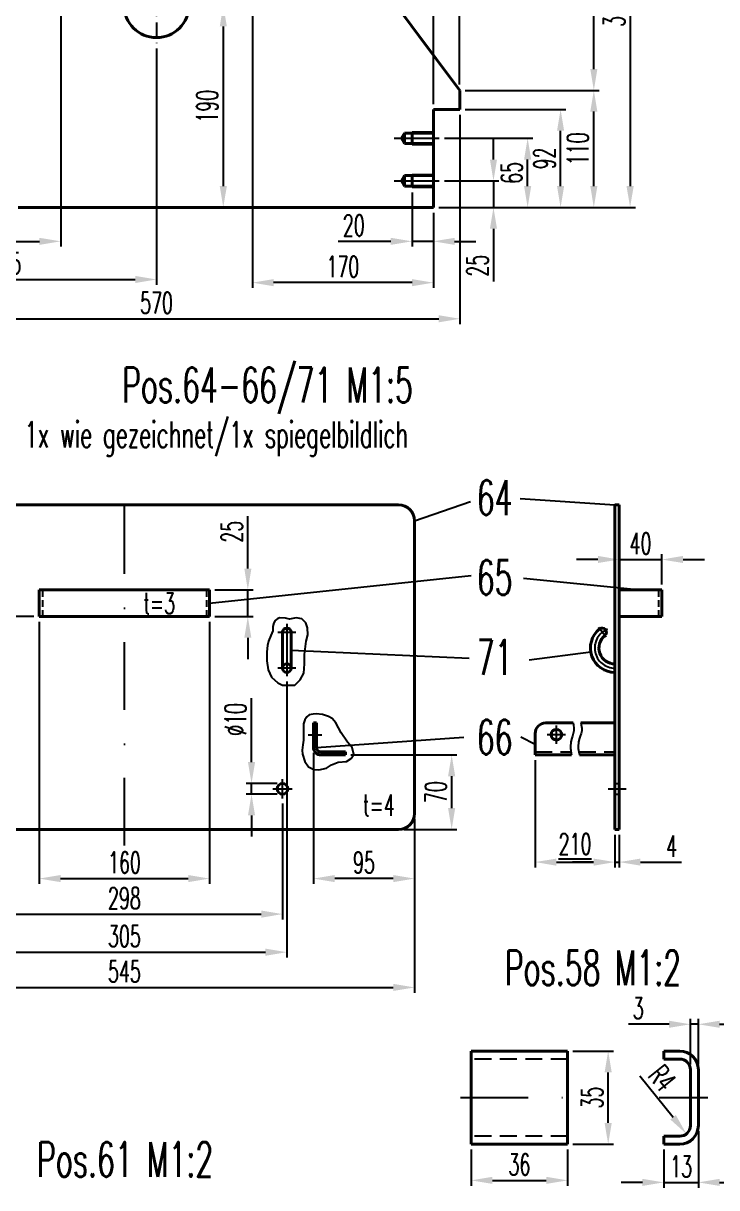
# Model space of a CAD drawing. Extents: x -1561 to -720, y 5788 to 6382.
# Drawn here: x -1170.5 to -1040.3, y 5925.9 to 6144.7 of the extents above; entities that cross this region are included whole.
import ezdxf

# ---------------------------------------------------------------- set-up
doc = ezdxf.new("R2010")
doc.units = 0
doc.linetypes.add('STRICHPUNKT', pattern=[25.4, 12.7, -6.35, 0, -6.35])
doc.linetypes.add('VERDECKT', pattern=[9.525, 6.35, -3.175])
doc.layers.get('Defpoints').update_dxf_attribs({"linetype": 'CONTINUOUS'})
for name, color, linetype, lineweight in [('ACHSE', 150, 'STRICHPUNKT', 25), ('BEM', 6, 'CONTINUOUS', 25), ('TEXT_5', 7, 'CONTINUOUS', 40), ('TEXT_7', 1, 'CONTINUOUS', 60), ('VERDECKT', 2, 'VERDECKT', 25), ('VOLL_05', 7, 'CONTINUOUS', 40)]:
    doc.layers.add(name, color=color, linetype=linetype, lineweight=lineweight)
doc.styles.add('ROMANS', font='romans.shx', dxfattribs={"width": 0.6, "height": 80})
doc.styles.get("Standard").update_dxf_attribs({"font": 'romans.shx', "width": 0.6})
doc.dimstyles.get("Standard").update_dxf_attribs({"dimtxt": 4, "dimasz": 4, "dimexe": 1, "dimexo": 1, "dimgap": 1, "dimtad": 1, "dimdsep": 46, "dimtxsty": 'Standard', "dimcen": 0, "dimclrd": 256, "dimclre": 256, "dimclrt": 256, "dimazin": 0, "dimtfac": 1, "dimtmove": 0, "dimatfit": 3, "dimfxl": 0, "dimtolj": 1, "dimtzin": 0, "dimarcsym": 0})

# ---------------------------------------------------------------- blocks, each defined once
blk = doc.blocks.new('*D156')
at = {"layer": 'BEM', "lineweight": -2}
for p, q in [((-1168.54, 6033.2), (-1228.21, 6033.2)), ((-1227.21, 6029.2), (-1227.21, 5997.2)), ((-1204.04, 5993.2), (-1228.21, 5993.2))]:
    blk.add_line(p, q, dxfattribs=at)
at = {"layer": 'BEM'}
for points in [[(-1227.88, 6029.2), (-1226.55, 6029.2), (-1227.21, 6033.2)], [(-1227.88, 5997.2), (-1226.55, 5997.2), (-1227.21, 5993.2)]]:
    blk.add_solid(points, dxfattribs=at)
at = {"layer": 'Defpoints', "color": 0}
for p in [(-1167.54, 6033.2), (-1227.21, 5993.2), (-1203.04, 5993.2)]:
    blk.add_point(p, dxfattribs=at)
at = {"layer": 'BEM', "insert": (-1230.21, 6013.2), "char_height": 4, "attachment_point": 5, "rotation": 90}
blk.add_mtext('\\A1;200', dxfattribs=at)
blk = doc.blocks.new('*D147')
at = {"layer": 'BEM', "lineweight": -2}
for p, q in [((-1206.04, 5995.2), (-1206.04, 5962.51)), ((-1097.04, 5995.2), (-1097.04, 5962.51)), ((-1202.04, 5963.51), (-1101.04, 5963.51))]:
    blk.add_line(p, q, dxfattribs=at)
at = {"layer": 'BEM'}
for points in [[(-1202.04, 5964.18), (-1202.04, 5962.85), (-1206.04, 5963.51)], [(-1101.04, 5964.18), (-1101.04, 5962.85), (-1097.04, 5963.51)]]:
    blk.add_solid(points, dxfattribs=at)
at = {"layer": 'Defpoints', "color": 0}
for p in [(-1206.04, 5996.2), (-1097.04, 5996.2), (-1097.04, 5963.51)]:
    blk.add_point(p, dxfattribs=at)
at = {"layer": 'BEM', "insert": (-1151.54, 5966.51), "char_height": 4, "attachment_point": 5}
blk.add_mtext('\\A1;545', dxfattribs=at)
blk = doc.blocks.new('*D56')
at = {"layer": 'BEM', "lineweight": -2}
for p, q in [((-1137.39, 6148.06), (-1131.97, 6148.06)), ((-1132.97, 6144.06), (-1132.97, 6114.06)), ((-1137.39, 6110.06), (-1131.97, 6110.06))]:
    blk.add_line(p, q, dxfattribs=at)
at = {"layer": 'BEM'}
for points in [[(-1133.63, 6144.06), (-1132.3, 6144.06), (-1132.97, 6148.06)], [(-1133.63, 6114.06), (-1132.3, 6114.06), (-1132.97, 6110.06)]]:
    blk.add_solid(points, dxfattribs=at)
at = {"layer": 'Defpoints', "color": 0}
for p in [(-1138.39, 6148.06), (-1138.39, 6110.06), (-1132.97, 6110.06)]:
    blk.add_point(p, dxfattribs=at)
at = {"layer": 'BEM', "insert": (-1135.97, 6129.06), "char_height": 4, "attachment_point": 5, "rotation": 90}
blk.add_mtext('\\A1;190', dxfattribs=at)
blk = doc.blocks.new('*D55')
at = {"layer": 'BEM', "lineweight": -2}
for p, q in [((-1145.51, 6139.94), (-1145.51, 6095.52)), ((-1202.51, 6109.06), (-1202.51, 6095.52)), ((-1198.51, 6096.52), (-1149.51, 6096.52))]:
    blk.add_line(p, q, dxfattribs=at)
at = {"layer": 'BEM'}
for points in [[(-1198.51, 6097.19), (-1198.51, 6095.86), (-1202.51, 6096.52)], [(-1149.51, 6097.19), (-1149.51, 6095.86), (-1145.51, 6096.52)]]:
    blk.add_solid(points, dxfattribs=at)
at = {"layer": 'Defpoints', "color": 0}
for p in [(-1145.51, 6140.94), (-1202.51, 6110.06), (-1145.51, 6096.52)]:
    blk.add_point(p, dxfattribs=at)
at = {"layer": 'BEM', "insert": (-1174.01, 6099.52), "char_height": 4, "attachment_point": 5}
blk.add_mtext('\\A1;285', dxfattribs=at)
blk = doc.blocks.new('*D143')
at = {"layer": 'BEM', "lineweight": -2}
for p, q in [((-1126.51, 6184.06), (-1062.37, 6184.06)), ((-1063.37, 6136.06), (-1063.37, 6180.06)), ((-1087.51, 6132.06), (-1062.37, 6132.06))]:
    blk.add_line(p, q, dxfattribs=at)
at = {"layer": 'BEM'}
for points in [[(-1064.03, 6180.06), (-1062.7, 6180.06), (-1063.37, 6184.06)], [(-1064.03, 6136.06), (-1062.7, 6136.06), (-1063.37, 6132.06)]]:
    blk.add_solid(points, dxfattribs=at)
at = {"layer": 'Defpoints', "color": 0}
for p in [(-1127.51, 6184.06), (-1063.37, 6184.06), (-1088.51, 6132.06)]:
    blk.add_point(p, dxfattribs=at)
at = {"layer": 'BEM', "insert": (-1066.37, 6158.06), "char_height": 4, "attachment_point": 5, "rotation": 90}
blk.add_mtext('\\A1;260', dxfattribs=at)
blk = doc.blocks.new('*D142')
at = {"layer": 'BEM', "lineweight": -2}
for p, q in [((-1088.51, 6127.46), (-1088.51, 6088.14)), ((-1202.51, 6109.06), (-1202.51, 6088.14)), ((-1198.51, 6089.14), (-1092.51, 6089.14))]:
    blk.add_line(p, q, dxfattribs=at)
at = {"layer": 'BEM'}
for points in [[(-1198.51, 6089.81), (-1198.51, 6088.47), (-1202.51, 6089.14)], [(-1092.51, 6089.81), (-1092.51, 6088.47), (-1088.51, 6089.14)]]:
    blk.add_solid(points, dxfattribs=at)
at = {"layer": 'Defpoints', "color": 0}
for p in [(-1088.51, 6128.46), (-1202.51, 6110.06), (-1088.51, 6089.14)]:
    blk.add_point(p, dxfattribs=at)
at = {"layer": 'BEM', "insert": (-1145.51, 6092.14), "char_height": 4, "attachment_point": 5}
blk.add_mtext('\\A1;570', dxfattribs=at)
blk = doc.blocks.new('*D141')
at = {"layer": 'BEM', "lineweight": -2}
for p, q in [((-1163.51, 6183.06), (-1163.51, 6102.69)), ((-1202.51, 6109.06), (-1202.51, 6102.69)), ((-1198.51, 6103.69), (-1167.51, 6103.69))]:
    blk.add_line(p, q, dxfattribs=at)
at = {"layer": 'BEM'}
for points in [[(-1198.51, 6104.35), (-1198.51, 6103.02), (-1202.51, 6103.69)], [(-1167.51, 6104.35), (-1167.51, 6103.02), (-1163.51, 6103.69)]]:
    blk.add_solid(points, dxfattribs=at)
at = {"layer": 'Defpoints', "color": 0}
for p in [(-1163.51, 6184.06), (-1202.51, 6110.06), (-1163.51, 6103.69)]:
    blk.add_point(p, dxfattribs=at)
at = {"layer": 'BEM', "insert": (-1183.01, 6106.69), "char_height": 4, "attachment_point": 5}
blk.add_mtext('\\A1;195', dxfattribs=at)
blk = doc.blocks.new('*D140')
at = {"layer": 'BEM', "lineweight": -2}
for p, q in [((-1127.51, 6183.06), (-1127.51, 6094.93)), ((-1093.51, 6109.06), (-1093.51, 6094.93)), ((-1097.51, 6095.93), (-1123.51, 6095.93))]:
    blk.add_line(p, q, dxfattribs=at)
at = {"layer": 'BEM'}
for points in [[(-1123.51, 6096.59), (-1123.51, 6095.26), (-1127.51, 6095.93)], [(-1097.51, 6096.59), (-1097.51, 6095.26), (-1093.51, 6095.93)]]:
    blk.add_solid(points, dxfattribs=at)
at = {"layer": 'Defpoints', "color": 0}
for p in [(-1127.51, 6184.06), (-1093.51, 6110.06), (-1127.51, 6095.93)]:
    blk.add_point(p, dxfattribs=at)
at = {"layer": 'BEM', "insert": (-1110.51, 6098.93), "char_height": 4, "attachment_point": 5}
blk.add_mtext('\\A1;170', dxfattribs=at)
blk = doc.blocks.new('*D138')
at = {"layer": 'BEM', "lineweight": -2}
for p, q in [((-1097.51, 6112.86), (-1097.51, 6102.69)), ((-1093.51, 6109.06), (-1093.51, 6102.69)), ((-1101.51, 6103.69), (-1111.4, 6103.69)), ((-1093.51, 6103.69), (-1097.51, 6103.69)), ((-1089.51, 6103.69), (-1085.51, 6103.69))]:
    blk.add_line(p, q, dxfattribs=at)
at = {"layer": 'BEM'}
for points in [[(-1101.51, 6104.35), (-1101.51, 6103.02), (-1097.51, 6103.69)], [(-1089.51, 6104.35), (-1089.51, 6103.02), (-1093.51, 6103.69)]]:
    blk.add_solid(points, dxfattribs=at)
at = {"layer": 'Defpoints', "color": 0}
for p in [(-1097.51, 6113.86), (-1093.51, 6110.06), (-1093.51, 6103.69)]:
    blk.add_point(p, dxfattribs=at)
at = {"layer": 'BEM', "insert": (-1108.46, 6106.69), "char_height": 4, "attachment_point": 5}
blk.add_mtext('\\A1;20', dxfattribs=at)
blk = doc.blocks.new('*D137')
at = {"layer": 'BEM', "lineweight": -2}
for p, q in [((-1093.51, 6129.46), (-1093.51, 6154.89)), ((-1088.58, 6133.16), (-1088.58, 6154.89)), ((-1097.51, 6153.89), (-1101.51, 6153.89)), ((-1093.51, 6153.89), (-1088.58, 6153.89)), ((-1084.58, 6153.89), (-1074.7, 6153.89))]:
    blk.add_line(p, q, dxfattribs=at)
at = {"layer": 'BEM'}
for points in [[(-1097.51, 6154.56), (-1097.51, 6153.22), (-1093.51, 6153.89)], [(-1084.58, 6154.56), (-1084.58, 6153.22), (-1088.58, 6153.89)]]:
    blk.add_solid(points, dxfattribs=at)
at = {"layer": 'Defpoints', "color": 0}
for p in [(-1088.58, 6153.89), (-1088.58, 6132.16), (-1093.51, 6128.46)]:
    blk.add_point(p, dxfattribs=at)
at = {"layer": 'BEM', "insert": (-1077.64, 6156.89), "char_height": 4, "attachment_point": 5}
blk.add_mtext('\\A1;27', dxfattribs=at)
blk = doc.blocks.new('*D136')
at = {"layer": 'BEM', "lineweight": -2}
for p, q in [((-1126.51, 6184.06), (-1055.55, 6184.06)), ((-1056.55, 6180.06), (-1056.55, 6114.06)), ((-1092.51, 6110.06), (-1055.55, 6110.06))]:
    blk.add_line(p, q, dxfattribs=at)
at = {"layer": 'BEM'}
for points in [[(-1057.22, 6180.06), (-1055.88, 6180.06), (-1056.55, 6184.06)], [(-1057.22, 6114.06), (-1055.88, 6114.06), (-1056.55, 6110.06)]]:
    blk.add_solid(points, dxfattribs=at)
at = {"layer": 'Defpoints', "color": 0}
for p in [(-1127.51, 6184.06), (-1093.51, 6110.06), (-1056.55, 6110.06)]:
    blk.add_point(p, dxfattribs=at)
at = {"layer": 'BEM', "insert": (-1059.55, 6147.06), "char_height": 4, "attachment_point": 5, "rotation": 90}
blk.add_mtext('\\A1;370', dxfattribs=at)
blk = doc.blocks.new('*D135')
at = {"layer": 'BEM', "lineweight": -2}
for p, q in [((-1087.51, 6132.06), (-1062.37, 6132.06)), ((-1063.37, 6114.06), (-1063.37, 6128.06)), ((-1092.51, 6110.06), (-1062.37, 6110.06))]:
    blk.add_line(p, q, dxfattribs=at)
at = {"layer": 'BEM'}
for points in [[(-1064.03, 6128.06), (-1062.7, 6128.06), (-1063.37, 6132.06)], [(-1064.03, 6114.06), (-1062.7, 6114.06), (-1063.37, 6110.06)]]:
    blk.add_solid(points, dxfattribs=at)
at = {"layer": 'Defpoints', "color": 0}
for p in [(-1088.51, 6132.06), (-1063.37, 6132.06), (-1093.51, 6110.06)]:
    blk.add_point(p, dxfattribs=at)
at = {"layer": 'BEM', "insert": (-1066.37, 6121.06), "char_height": 4, "attachment_point": 5, "rotation": 90}
blk.add_mtext('\\A1;110', dxfattribs=at)
blk = doc.blocks.new('*D134')
at = {"layer": 'BEM', "lineweight": -2}
for p, q in [((-1087.51, 6128.46), (-1068.61, 6128.46)), ((-1069.61, 6114.06), (-1069.61, 6124.46)), ((-1092.51, 6110.06), (-1068.61, 6110.06))]:
    blk.add_line(p, q, dxfattribs=at)
at = {"layer": 'BEM'}
for points in [[(-1070.28, 6124.46), (-1068.94, 6124.46), (-1069.61, 6128.46)], [(-1070.28, 6114.06), (-1068.94, 6114.06), (-1069.61, 6110.06)]]:
    blk.add_solid(points, dxfattribs=at)
at = {"layer": 'Defpoints', "color": 0}
for p in [(-1088.51, 6128.46), (-1069.61, 6128.46), (-1093.51, 6110.06)]:
    blk.add_point(p, dxfattribs=at)
at = {"layer": 'BEM', "insert": (-1072.61, 6119.26), "char_height": 4, "attachment_point": 5, "rotation": 90}
blk.add_mtext('\\A1;92', dxfattribs=at)
blk = doc.blocks.new('*D133')
at = {"layer": 'BEM', "lineweight": -2}
for p, q in [((-1091.44, 6123.06), (-1074.8, 6123.06)), ((-1075.8, 6114.06), (-1075.8, 6119.06)), ((-1092.51, 6110.06), (-1074.8, 6110.06))]:
    blk.add_line(p, q, dxfattribs=at)
at = {"layer": 'BEM'}
for points in [[(-1076.47, 6119.06), (-1075.13, 6119.06), (-1075.8, 6123.06)], [(-1076.47, 6114.06), (-1075.13, 6114.06), (-1075.8, 6110.06)]]:
    blk.add_solid(points, dxfattribs=at)
at = {"layer": 'Defpoints', "color": 0}
for p in [(-1092.44, 6123.06), (-1075.8, 6123.06), (-1093.51, 6110.06)]:
    blk.add_point(p, dxfattribs=at)
at = {"layer": 'BEM', "insert": (-1078.8, 6116.56), "char_height": 4, "attachment_point": 5, "rotation": 90}
blk.add_mtext('\\A1;65', dxfattribs=at)
blk = doc.blocks.new('*D132')
at = {"layer": 'BEM', "lineweight": -2}
for p, q in [((-1082.22, 6119.06), (-1082.22, 6123.06)), ((-1091.44, 6115.06), (-1081.22, 6115.06)), ((-1082.22, 6115.06), (-1082.22, 6110.06)), ((-1092.51, 6110.06), (-1081.22, 6110.06)), ((-1082.22, 6106.06), (-1082.22, 6096.17))]:
    blk.add_line(p, q, dxfattribs=at)
at = {"layer": 'BEM'}
for points in [[(-1082.88, 6119.06), (-1081.55, 6119.06), (-1082.22, 6115.06)], [(-1082.88, 6106.06), (-1081.55, 6106.06), (-1082.22, 6110.06)]]:
    blk.add_solid(points, dxfattribs=at)
at = {"layer": 'Defpoints', "color": 0}
for p in [(-1092.44, 6115.06), (-1093.51, 6110.06), (-1082.22, 6110.06)]:
    blk.add_point(p, dxfattribs=at)
at = {"layer": 'BEM', "insert": (-1085.22, 6099.12), "char_height": 4, "attachment_point": 5, "rotation": 90}
blk.add_mtext('\\A1;25', dxfattribs=at)
blk = doc.blocks.new('*D188')
at = {"layer": 'BEM', "lineweight": -2}
blk.add_line((-1054.74, 5946.92), (-1048.48, 5939.12), dxfattribs=at)
at = {"layer": 'BEM'}
blk.add_solid([(-1047.96, 5939.54), (-1049, 5938.7), (-1045.98, 5936)], dxfattribs=at)
at = {"layer": 'Defpoints', "color": 0}
for p in [(-1047.23, 5937.56), (-1045.98, 5936)]:
    blk.add_point(p, dxfattribs=at)
at = {"layer": 'BEM', "insert": (-1050.52, 5946.46), "char_height": 4, "attachment_point": 5, "rotation": 308.7365}
blk.add_mtext('\\A1;R4', dxfattribs=at)
blk = doc.blocks.new('*D187')
at = {"layer": 'BEM', "lineweight": -2}
for p, q in [((-1045.23, 5949.06), (-1045.23, 5957.59)), ((-1043.73, 5949.06), (-1043.73, 5957.59)), ((-1049.23, 5956.59), (-1056.83, 5956.59)), ((-1043.73, 5956.59), (-1045.23, 5956.59)), ((-1039.73, 5956.59), (-1035.73, 5956.59))]:
    blk.add_line(p, q, dxfattribs=at)
at = {"layer": 'BEM'}
for points in [[(-1049.23, 5957.26), (-1049.23, 5955.92), (-1045.23, 5956.59)], [(-1039.73, 5957.26), (-1039.73, 5955.92), (-1043.73, 5956.59)]]:
    blk.add_solid(points, dxfattribs=at)
at = {"layer": 'Defpoints', "color": 0}
for p in [(-1045.23, 5956.59), (-1045.23, 5948.06), (-1043.73, 5948.06)]:
    blk.add_point(p, dxfattribs=at)
at = {"layer": 'BEM', "insert": (-1055.03, 5959.59), "char_height": 4, "attachment_point": 5}
blk.add_mtext('\\A1;3', dxfattribs=at)
blk = doc.blocks.new('*D186')
at = {"layer": 'BEM', "lineweight": -2}
for p, q in [((-1043.73, 5936.56), (-1043.73, 5925.88)), ((-1050.23, 5933.06), (-1050.23, 5925.88)), ((-1054.23, 5926.88), (-1058.23, 5926.88)), ((-1050.23, 5926.88), (-1043.73, 5926.88)), ((-1039.73, 5926.88), (-1035.73, 5926.88))]:
    blk.add_line(p, q, dxfattribs=at)
at = {"layer": 'BEM'}
for points in [[(-1054.23, 5927.55), (-1054.23, 5926.22), (-1050.23, 5926.88)], [(-1039.73, 5927.55), (-1039.73, 5926.22), (-1043.73, 5926.88)]]:
    blk.add_solid(points, dxfattribs=at)
at = {"layer": 'Defpoints', "color": 0}
for p in [(-1043.73, 5937.56), (-1050.23, 5934.06), (-1043.73, 5926.88)]:
    blk.add_point(p, dxfattribs=at)
at = {"layer": 'BEM', "insert": (-1046.98, 5929.88), "char_height": 4, "attachment_point": 5}
blk.add_mtext('\\A1;13', dxfattribs=at)
blk = doc.blocks.new('*D185')
at = {"layer": 'BEM', "lineweight": -2}
for p, q in [((-1067.29, 5951.56), (-1059.67, 5951.56)), ((-1060.67, 5938.06), (-1060.67, 5947.56)), ((-1067.29, 5934.06), (-1059.67, 5934.06))]:
    blk.add_line(p, q, dxfattribs=at)
at = {"layer": 'BEM'}
for points in [[(-1061.34, 5947.56), (-1060, 5947.56), (-1060.67, 5951.56)], [(-1061.34, 5938.06), (-1060, 5938.06), (-1060.67, 5934.06)]]:
    blk.add_solid(points, dxfattribs=at)
at = {"layer": 'Defpoints', "color": 0}
for p in [(-1068.29, 5951.56), (-1060.67, 5951.56), (-1068.29, 5934.06)]:
    blk.add_point(p, dxfattribs=at)
at = {"layer": 'BEM', "insert": (-1063.67, 5942.81), "char_height": 4, "attachment_point": 5, "rotation": 90}
blk.add_mtext('\\A1;35', dxfattribs=at)
blk = doc.blocks.new('*D184')
at = {"layer": 'BEM', "lineweight": -2}
for p, q in [((-1086.4, 5933.06), (-1086.4, 5926.26)), ((-1068.29, 5933.06), (-1068.29, 5926.26)), ((-1082.4, 5927.26), (-1072.29, 5927.26))]:
    blk.add_line(p, q, dxfattribs=at)
at = {"layer": 'BEM'}
for points in [[(-1082.4, 5927.93), (-1082.4, 5926.6), (-1086.4, 5927.26)], [(-1072.29, 5927.93), (-1072.29, 5926.6), (-1068.29, 5927.26)]]:
    blk.add_solid(points, dxfattribs=at)
at = {"layer": 'Defpoints', "color": 0}
for p in [(-1086.4, 5934.06), (-1068.29, 5934.06), (-1068.29, 5927.26)]:
    blk.add_point(p, dxfattribs=at)
at = {"layer": 'BEM', "insert": (-1077.35, 5930.26), "char_height": 4, "attachment_point": 5}
blk.add_mtext('\\A1;36', dxfattribs=at)
blk = doc.blocks.new('*D160')
at = {"layer": 'BEM', "lineweight": -2}
for p, q in [((-1074.39, 6006.2), (-1074.39, 5986.06)), ((-1059.4, 5992.2), (-1059.4, 5986.06)), ((-1070.39, 5987.06), (-1063.4, 5987.06))]:
    blk.add_line(p, q, dxfattribs=at)
at = {"layer": 'BEM'}
for points in [[(-1070.39, 5987.72), (-1070.39, 5986.39), (-1074.39, 5987.06)], [(-1063.4, 5987.72), (-1063.4, 5986.39), (-1059.4, 5987.06)]]:
    blk.add_solid(points, dxfattribs=at)
at = {"layer": 'Defpoints', "color": 0}
for p in [(-1074.39, 6007.2), (-1059.4, 5993.2), (-1059.4, 5987.06)]:
    blk.add_point(p, dxfattribs=at)
at = {"layer": 'BEM', "insert": (-1066.89, 5990.46), "char_height": 4, "attachment_point": 5}
blk.add_mtext('\\A1;{\\L210}', dxfattribs=at)
blk = doc.blocks.new('*D159')
at = {"layer": 'BEM', "lineweight": -2}
for p, q in [((-1127.66, 6005.84), (-1127.66, 6017.89)), ((-1122.84, 6001.84), (-1128.66, 6001.84)), ((-1127.66, 5999.84), (-1127.66, 6001.84)), ((-1122.84, 5999.84), (-1128.66, 5999.84)), ((-1127.66, 5995.84), (-1127.66, 5991.84))]:
    blk.add_line(p, q, dxfattribs=at)
at = {"layer": 'BEM'}
for points in [[(-1128.33, 6005.84), (-1127, 6005.84), (-1127.66, 6001.84)], [(-1128.33, 5995.84), (-1127, 5995.84), (-1127.66, 5999.84)]]:
    blk.add_solid(points, dxfattribs=at)
at = {"layer": 'Defpoints', "color": 0}
for p in [(-1127.66, 6001.84), (-1121.84, 6001.84), (-1121.84, 5999.84)]:
    blk.add_point(p, dxfattribs=at)
at = {"layer": 'BEM', "insert": (-1130.66, 6013.86), "char_height": 4, "attachment_point": 5, "rotation": 90}
blk.add_mtext('\\A1;%%c10', dxfattribs=at)
blk = doc.blocks.new('*D158')
at = {"layer": 'BEM', "lineweight": -2}
for p, q in [((-1058.6, 6039.2), (-1058.6, 6044.91)), ((-1050.6, 6039.2), (-1050.6, 6044.91)), ((-1062.6, 6043.91), (-1066.6, 6043.91)), ((-1058.6, 6043.91), (-1050.6, 6043.91)), ((-1046.6, 6043.91), (-1042.6, 6043.91))]:
    blk.add_line(p, q, dxfattribs=at)
at = {"layer": 'BEM'}
for points in [[(-1062.6, 6044.58), (-1062.6, 6043.25), (-1058.6, 6043.91)], [(-1046.6, 6044.58), (-1046.6, 6043.25), (-1050.6, 6043.91)]]:
    blk.add_solid(points, dxfattribs=at)
at = {"layer": 'Defpoints', "color": 0}
for p in [(-1050.6, 6043.91), (-1058.6, 6038.2), (-1050.6, 6038.2)]:
    blk.add_point(p, dxfattribs=at)
at = {"layer": 'BEM', "insert": (-1054.6, 6046.91), "char_height": 4, "attachment_point": 5}
blk.add_mtext('\\A1;40', dxfattribs=at)
blk = doc.blocks.new('*D157')
at = {"layer": 'BEM', "lineweight": -2}
for p, q in [((-1128.36, 6042.2), (-1128.36, 6052.08)), ((-1134.54, 6038.2), (-1127.36, 6038.2)), ((-1128.36, 6033.2), (-1128.36, 6038.2)), ((-1134.54, 6033.2), (-1127.36, 6033.2)), ((-1128.36, 6029.2), (-1128.36, 6025.2))]:
    blk.add_line(p, q, dxfattribs=at)
at = {"layer": 'BEM'}
for points in [[(-1129.02, 6042.2), (-1127.69, 6042.2), (-1128.36, 6038.2)], [(-1129.02, 6029.2), (-1127.69, 6029.2), (-1128.36, 6033.2)]]:
    blk.add_solid(points, dxfattribs=at)
at = {"layer": 'Defpoints', "color": 0}
for p in [(-1135.54, 6038.2), (-1128.36, 6038.2), (-1135.54, 6033.2)]:
    blk.add_point(p, dxfattribs=at)
at = {"layer": 'BEM', "insert": (-1131.36, 6049.14), "char_height": 4, "attachment_point": 5, "rotation": 90}
blk.add_mtext('\\A1;25', dxfattribs=at)
blk = doc.blocks.new('*D152')
at = {"layer": 'BEM', "lineweight": -2}
for p, q in [((-1109.04, 6007.2), (-1089.07, 6007.2)), ((-1090.07, 6003.2), (-1090.07, 5997.2)), ((-1099.04, 5993.2), (-1089.07, 5993.2))]:
    blk.add_line(p, q, dxfattribs=at)
at = {"layer": 'BEM'}
for points in [[(-1090.74, 6003.2), (-1089.41, 6003.2), (-1090.07, 6007.2)], [(-1090.74, 5997.2), (-1089.41, 5997.2), (-1090.07, 5993.2)]]:
    blk.add_solid(points, dxfattribs=at)
at = {"layer": 'Defpoints', "color": 0}
for p in [(-1110.04, 6007.2), (-1100.04, 5993.2), (-1090.07, 5993.2)]:
    blk.add_point(p, dxfattribs=at)
at = {"layer": 'BEM', "insert": (-1093.07, 6000.2), "char_height": 4, "attachment_point": 5, "rotation": 90}
blk.add_mtext('\\A1;70', dxfattribs=at)
blk = doc.blocks.new('*D151')
at = {"layer": 'BEM', "lineweight": -2}
for p, q in [((-1116.04, 6007.6), (-1116.04, 5982.96)), ((-1097.04, 5995.2), (-1097.04, 5982.96)), ((-1101.04, 5983.96), (-1112.04, 5983.96))]:
    blk.add_line(p, q, dxfattribs=at)
at = {"layer": 'BEM'}
for points in [[(-1112.04, 5984.63), (-1112.04, 5983.3), (-1116.04, 5983.96)], [(-1101.04, 5984.63), (-1101.04, 5983.3), (-1097.04, 5983.96)]]:
    blk.add_solid(points, dxfattribs=at)
at = {"layer": 'Defpoints', "color": 0}
for p in [(-1116.04, 6008.6), (-1097.04, 5996.2), (-1116.04, 5983.96)]:
    blk.add_point(p, dxfattribs=at)
at = {"layer": 'BEM', "insert": (-1106.54, 5986.96), "char_height": 4, "attachment_point": 5}
blk.add_mtext('\\A1;95', dxfattribs=at)
blk = doc.blocks.new('*D150')
at = {"layer": 'BEM', "lineweight": -2}
for p, q in [((-1167.54, 6032.2), (-1167.54, 5982.96)), ((-1135.54, 6032.2), (-1135.54, 5982.96)), ((-1163.54, 5983.96), (-1139.54, 5983.96))]:
    blk.add_line(p, q, dxfattribs=at)
at = {"layer": 'BEM'}
for points in [[(-1163.54, 5984.63), (-1163.54, 5983.3), (-1167.54, 5983.96)], [(-1139.54, 5984.63), (-1139.54, 5983.3), (-1135.54, 5983.96)]]:
    blk.add_solid(points, dxfattribs=at)
at = {"layer": 'Defpoints', "color": 0}
for p in [(-1167.54, 6033.2), (-1135.54, 6033.2), (-1135.54, 5983.96)]:
    blk.add_point(p, dxfattribs=at)
at = {"layer": 'BEM', "insert": (-1151.54, 5986.96), "char_height": 4, "attachment_point": 5}
blk.add_mtext('\\A1;160', dxfattribs=at)
blk = doc.blocks.new('*D149')
at = {"layer": 'BEM', "lineweight": -2}
for p, q in [((-1182.04, 6020.98), (-1182.04, 5969.13)), ((-1121.04, 6020.98), (-1121.04, 5969.13)), ((-1178.04, 5970.13), (-1125.04, 5970.13))]:
    blk.add_line(p, q, dxfattribs=at)
at = {"layer": 'BEM'}
for points in [[(-1178.04, 5970.8), (-1178.04, 5969.47), (-1182.04, 5970.13)], [(-1125.04, 5970.8), (-1125.04, 5969.47), (-1121.04, 5970.13)]]:
    blk.add_solid(points, dxfattribs=at)
at = {"layer": 'Defpoints', "color": 0}
for p in [(-1182.04, 6021.98), (-1121.04, 6021.98), (-1121.04, 5970.13)]:
    blk.add_point(p, dxfattribs=at)
at = {"layer": 'BEM', "insert": (-1151.54, 5973.13), "char_height": 4, "attachment_point": 5}
blk.add_mtext('\\A1;305', dxfattribs=at)
blk = doc.blocks.new('*D148')
at = {"layer": 'BEM', "lineweight": -2}
for p, q in [((-1181.24, 5998.04), (-1181.24, 5976.29)), ((-1121.84, 5998.04), (-1121.84, 5976.29)), ((-1177.24, 5977.29), (-1125.84, 5977.29))]:
    blk.add_line(p, q, dxfattribs=at)
at = {"layer": 'BEM'}
for points in [[(-1177.24, 5977.96), (-1177.24, 5976.62), (-1181.24, 5977.29)], [(-1125.84, 5977.96), (-1125.84, 5976.62), (-1121.84, 5977.29)]]:
    blk.add_solid(points, dxfattribs=at)
at = {"layer": 'Defpoints', "color": 0}
for p in [(-1181.24, 5999.04), (-1121.84, 5999.04), (-1121.84, 5977.29)]:
    blk.add_point(p, dxfattribs=at)
at = {"layer": 'BEM', "insert": (-1151.54, 5980.29), "char_height": 4, "attachment_point": 5}
blk.add_mtext('\\A1;298', dxfattribs=at)
blk = doc.blocks.new('*D145')
at = {"layer": 'BEM', "lineweight": -2}
for p, q in [((-1059.4, 5992.2), (-1059.4, 5986.06)), ((-1058.6, 5992.2), (-1058.6, 5986.06)), ((-1063.4, 5987.06), (-1067.4, 5987.06)), ((-1059.4, 5987.06), (-1058.6, 5987.06)), ((-1054.6, 5987.06), (-1046.88, 5987.06))]:
    blk.add_line(p, q, dxfattribs=at)
at = {"layer": 'BEM'}
for points in [[(-1063.4, 5987.72), (-1063.4, 5986.39), (-1059.4, 5987.06)], [(-1054.6, 5987.72), (-1054.6, 5986.39), (-1058.6, 5987.06)]]:
    blk.add_solid(points, dxfattribs=at)
at = {"layer": 'Defpoints', "color": 0}
for p in [(-1059.4, 5993.2), (-1058.6, 5993.2), (-1058.6, 5987.06)]:
    blk.add_point(p, dxfattribs=at)
at = {"layer": 'BEM', "insert": (-1048.74, 5990.06), "char_height": 4, "attachment_point": 5}
blk.add_mtext('\\A1;4', dxfattribs=at)

msp = doc.modelspace()

# ---------------------------------------------------------------- linework, layer by layer
at = {"layer": 'ACHSE', "ltscale": 0.2}
msp.add_line((-1145.5127, 6155.1791), (-1145.5127, 6140.9404), dxfattribs=at)
at = {"layer": 'ACHSE'}
for p, q in [((-1100.8398, 6123.0597), (-1092.4395, 6123.0597)), ((-1100.8398, 6115.0597), (-1092.4395, 6115.0597)), ((-1151.5356, 5990.1952), (-1151.5356, 6057.1952)), ((-1121.0356, 6031.8084), (-1121.0356, 6021.9819)), ((-1122.7488, 6030.2395), (-1119.3223, 6030.2395)), ((-1061.0684, 6029.3509), (-1062.5098, 6031.1281)), ((-1119.3223, 6023.4882), (-1122.7488, 6023.4882)), ((-1070.3925, 6009.2586), (-1070.3925, 6012.7318)), ((-1117.0356, 6010.9952), (-1114.4356, 6010.9952)), ((-1068.6559, 6010.9952), (-1072.1291, 6010.9952)), ((-1121.8356, 5999.0352), (-1121.8356, 6002.6352)), ((-1123.6356, 6000.8352), (-1120.0356, 6000.8352)), ((-1060.6763, 6000.8352), (-1057.2849, 6000.8352)), ((-1088.3981, 5942.8103), (-1066.2924, 5942.8103)), ((-1051.0712, 5942.8103), (-1041.9221, 5942.8103))]:
    msp.add_line(p, q, dxfattribs=at)
msp.add_arc((-1059.3954, 6027.2882), 3.8, 111.72712, 270, dxfattribs=at)
at = {"layer": 'BEM'}
for p, q in [((-1097.5127, 6124.2597), (-1093.5127, 6124.2597)), ((-1097.5127, 6121.8597), (-1093.5127, 6121.8597)), ((-1097.5127, 6116.2597), (-1093.5127, 6116.2597)), ((-1097.5127, 6113.8597), (-1093.5127, 6113.8597)), ((-1097.0356, 6051.1952), (-1086.5214, 6054.7894)), ((-1077.1995, 6055.3907), (-1059.3954, 6054.1952)), ((-1135.5356, 6035.6952), (-1086.4334, 6040.8894)), ((-1076.5753, 6040.4346), (-1054.5954, 6038.1952)), ((-1120.2356, 6026.8639), (-1086.791, 6025.3654)), ((-1075.5359, 6025.0675), (-1063.938, 6026.5638)), ((-1115.4356, 6008.5952), (-1087.8038, 6010.5064)), ((-1077.0837, 6010.6248), (-1074.3925, 6009.1952))]:
    msp.add_line(p, q, dxfattribs=at)
for points in [[(-1122.3609, 6032.966), (-1122.6963, 6032.8262), (-1123.2413, 6032.4351), (-1123.4788, 6032.002), (-1123.6325, 6031.3174), (-1123.6744, 6030.535), (-1124.0237, 6029.6548), (-1124.4569, 6028.579), (-1124.6525, 6027.7407), (-1124.8062, 6026.5672), (-1124.8062, 6025.9384), (-1124.7643, 6024.8627), (-1124.5687, 6023.2001), (-1123.9259, 6021.8309), (-1122.7522, 6020.7551), (-1121.8719, 6020.308), (-1121.0356, 6020.308), (-1119.5243, 6020.308), (-1118.5043, 6021.328), (-1117.8196, 6022.5574), (-1117.7079, 6024.3178), (-1117.7079, 6026.0782), (-1117.3725, 6028.5651), (-1117.0791, 6029.7386), (-1117.121, 6031.0659), (-1117.4703, 6031.988), (-1118.1969, 6032.7704), (-1119.2728, 6032.924), (-1120.5444, 6032.6865), (-1121.285, 6032.8682), (-1122.3609, 6032.966)], [(-1116.0984, 6014.8364), (-1116.8316, 6014.702), (-1117.2959, 6014.3599), (-1117.6381, 6013.7612), (-1117.7603, 6013.4191), (-1117.8947, 6013.0404), (-1117.9313, 6012.5639), (-1117.8947, 6012.014), (-1117.8947, 6011.5375), (-1117.8947, 6010.9022), (-1117.8947, 6009.9614), (-1118.0169, 6009.1062), (-1118.1513, 6008.0799), (-1118.1147, 6007.3101), (-1117.6381, 6005.9417), (-1116.9538, 6004.952), (-1115.9762, 6004.4389), (-1115.0353, 6004.39), (-1113.5811, 6004.6955), (-1112.6402, 6005.3308), (-1111.3938, 6005.8073), (-1109.8541, 6005.9295), (-1108.9621, 6006.5282), (-1108.4489, 6007.2979), (-1108.7788, 6008.5808), (-1109.6342, 6009.5704), (-1110.795, 6011.3176), (-1111.8582, 6013.2481), (-1112.5058, 6014.0178), (-1113.2268, 6014.3965), (-1114.3388, 6014.7875), (-1115.5485, 6014.9097), (-1116.0984, 6014.8364)], [(-1067.2696, 6013.1952), (-1067.186, 6012.8306), (-1067.1005, 6012.2443), (-1067.1005, 6011.7313), (-1067.2227, 6011.2183), (-1067.3937, 6010.7053), (-1067.5159, 6010.3144), (-1067.6869, 6009.6793), (-1067.7724, 6008.6899), (-1067.7724, 6008.3968), (-1067.6991, 6008.0914), (-1067.6136, 6007.4929), (-1067.5468, 6007.1952)], [(-1065.7986, 6013.1952), (-1065.7151, 6012.8306), (-1065.6295, 6012.2443), (-1065.6295, 6011.7313), (-1065.7517, 6011.2183), (-1065.9227, 6010.7053), (-1066.0449, 6010.3144), (-1066.2159, 6009.6793), (-1066.3014, 6008.6899), (-1066.3014, 6008.3968), (-1066.2281, 6008.0914), (-1066.1426, 6007.4929), (-1066.0758, 6007.1952)]]:
    msp.add_lwpolyline(points, dxfattribs=at)
at = {"layer": 'VERDECKT', "ltscale": 0.2}
for p, q in [((-1166.9356, 6038.1952), (-1166.9356, 6033.1952)), ((-1136.1356, 6038.1952), (-1136.1356, 6033.1952)), ((-1051.1954, 6038.1952), (-1051.1954, 6033.1952))]:
    msp.add_line(p, q, dxfattribs=at)
at = {"layer": 'VERDECKT', "ltscale": 0.5}
for p, q in [((-1116.0356, 6011.9952), (-1115.4356, 6011.9952)), ((-1116.0356, 6009.9952), (-1115.4356, 6009.9952)), ((-1115.0356, 6007.2535), (-1115.0356, 6007.9023)), ((-1074.3925, 6007.7952), (-1067.6568, 6007.7952)), ((-1066.1858, 6007.7952), (-1059.3954, 6007.7952)), ((-1059.3954, 6001.8352), (-1058.5954, 6001.8352)), ((-1059.3954, 5999.8352), (-1058.5954, 5999.8352)), ((-1068.2924, 5950.0603), (-1086.3981, 5950.0603)), ((-1068.2924, 5935.5603), (-1086.3981, 5935.5603))]:
    msp.add_line(p, q, dxfattribs=at)
at = {"layer": 'VOLL_05'}
for p, q in [((-1127.5127, 6184.0597), (-1088.5127, 6132.0597)), ((-1088.5112, 6132.0577), (-1096.1497, 6142.2424)), ((-1088.5127, 6132.0597), (-1088.5127, 6128.4597)), ((-1093.5127, 6128.4597), (-1093.5127, 6122.2597)), ((-1088.5127, 6128.4597), (-1093.5127, 6128.4597)), ((-1098.9243, 6124.0389), (-1099.5127, 6123.0597)), ((-1098.9243, 6124.0389), (-1098.9243, 6122.0805)), ((-1098.9243, 6124.0389), (-1093.5127, 6124.0389)), ((-1097.5127, 6124.2597), (-1097.5127, 6121.8597)), ((-1098.9243, 6122.0805), (-1099.5127, 6123.0597)), ((-1098.9243, 6122.0805), (-1093.5127, 6122.0805)), ((-1093.5127, 6122.2597), (-1093.5127, 6110.0597)), ((-1098.9243, 6116.0389), (-1099.5127, 6115.0597)), ((-1098.9243, 6114.0805), (-1099.5127, 6115.0597)), ((-1098.9243, 6116.0389), (-1098.9243, 6114.0805)), ((-1098.9243, 6116.0389), (-1093.5127, 6116.0389)), ((-1097.5127, 6116.2597), (-1097.5127, 6113.8597)), ((-1098.9243, 6114.0805), (-1093.5127, 6114.0805)), ((-1171.5127, 6110.0597), (-1119.5127, 6110.0597)), ((-1093.5127, 6110.0597), (-1119.5127, 6110.0597)), ((-1203.0356, 6054.1952), (-1100.0356, 6054.1952)), ((-1058.5954, 6054.1952), (-1059.3954, 6054.1952)), ((-1059.3954, 6054.1952), (-1059.3954, 5993.1952)), ((-1058.5954, 6054.1952), (-1058.5954, 5993.1952)), ((-1097.0356, 6051.1952), (-1097.0356, 5996.1952)), ((-1167.5356, 6038.1952), (-1135.5356, 6038.1952)), ((-1167.5356, 6038.1952), (-1167.5356, 6033.1952)), ((-1135.5356, 6038.1952), (-1135.5356, 6033.1952)), ((-1058.5954, 6038.1952), (-1050.5954, 6038.1952)), ((-1050.5954, 6038.1952), (-1050.5954, 6033.1952)), ((-1167.5356, 6033.1952), (-1135.5356, 6033.1952)), ((-1058.5954, 6033.1952), (-1050.5954, 6033.1952)), ((-1121.8356, 6030.2395), (-1121.8356, 6023.4882)), ((-1120.2356, 6030.2395), (-1120.2356, 6023.4882)), ((-1059.3954, 6024.2882), (-1059.3954, 6022.6882)), ((-1116.0356, 6013.1952), (-1115.4356, 6013.1952)), ((-1116.0356, 6008.5952), (-1116.0356, 6013.1952)), ((-1115.4356, 6013.1952), (-1115.4356, 6008.5952)), ((-1067.2696, 6013.1952), (-1072.3925, 6013.1952)), ((-1059.3954, 6013.1952), (-1065.7986, 6013.1952)), ((-1059.3954, 6007.1952), (-1059.3954, 6013.1952)), ((-1074.3925, 6007.1952), (-1074.3925, 6011.1952)), ((-1114.6356, 6007.7952), (-1110.0356, 6007.7952)), ((-1110.0356, 6007.1952), (-1110.0356, 6007.7952)), ((-1114.6356, 6007.1952), (-1110.0356, 6007.1952)), ((-1074.3925, 6007.1952), (-1067.5468, 6007.1952)), ((-1066.0758, 6007.1952), (-1059.3954, 6007.1952)), ((-1100.0356, 5993.1952), (-1203.0356, 5993.1952)), ((-1058.5954, 5993.1952), (-1059.3954, 5993.1952)), ((-1086.3981, 5934.0603), (-1086.3981, 5951.5603)), ((-1068.2924, 5951.5603), (-1086.3981, 5951.5603)), ((-1068.2924, 5934.0603), (-1068.2924, 5951.5603)), ((-1050.23, 5951.5603), (-1047.23, 5951.5603)), ((-1050.23, 5950.0603), (-1050.23, 5951.5603)), ((-1050.23, 5950.0603), (-1047.23, 5950.0603)), ((-1045.23, 5937.5603), (-1045.23, 5948.0603)), ((-1043.73, 5937.5603), (-1043.73, 5948.0603)), ((-1050.23, 5934.0603), (-1050.23, 5935.5603)), ((-1050.23, 5935.5603), (-1047.23, 5935.5603)), ((-1068.2924, 5934.0603), (-1086.3981, 5934.0603)), ((-1050.23, 5934.0603), (-1047.23, 5934.0603))]:
    msp.add_line(p, q, dxfattribs=at)
for centre, radius in [((-1145.5127, 6148.0597), 6.1), ((-1121.0356, 6023.4882), 0.8), ((-1070.3925, 6010.9952), 1), ((-1121.8356, 6000.8352), 1)]:
    msp.add_circle(centre, radius, dxfattribs=at)
for centre, radius, start, end in [((-1100.0356, 6051.1952), 3, 0, 90), ((-1121.0356, 6030.2395), 0.8, 0, 180), ((-1059.3954, 6027.2882), 4.6, 129.044188, 270), ((-1059.3954, 6027.2882), 3, 129.044188, 270), ((-1061.7891, 6030.2395), 0.8, 309.044188, 129.044188), ((-1072.3925, 6011.1952), 2, 90, 180), ((-1114.6356, 6008.5952), 1.4, 180, 270), ((-1114.6356, 6008.5952), 0.8, 180, 270), ((-1100.0356, 5996.1952), 3, 270, 0), ((-1047.23, 5948.0603), 3.5, 0, 90), ((-1047.23, 5948.0603), 2, 0, 90), ((-1047.23, 5937.5603), 2, 270, 0), ((-1047.23, 5937.5603), 3.5, 270, 0)]:
    msp.add_arc(centre, radius, start, end, dxfattribs=at)

# ---------------------------------------------------------------- texts
at = {"layer": 'BEM', "char_height": 4, "attachment_point": 5}
for s, insert in [('t=3', (-1145.0064, 6035.6746)), ('t=4', (-1103.7578, 5997.7565))]:
    msp.add_mtext(s, dxfattribs=dict(at, insert=insert))
at = {"layer": 'TEXT_5', "style": 'ROMANS', "width": 0.6}
msp.add_text('1x wie gezeichnet/1x spiegelbildlich', height=4.900805, dxfattribs=at).set_placement((-1170.3132, 6064.9337))
at = {"layer": 'TEXT_7', "style": 'ROMANS', "width": 0.6}
for s, height, p in [('Pos.64-66/71 M1:5', 6.534407, (-1151.9582, 6073.4282)), ('64', 6.53441, (-1085.3495, 6052.2549)), ('65', 6.53441, (-1085.3495, 6037.2549)), ('71', 6.53441, (-1085.3495, 6022.2549)), ('66', 6.53441, (-1085.3495, 6007.2549)), ('Pos.58 M1:2', 6.534407, (-1080.0806, 5963.9264)), ('Pos.61 M1:2', 6.534407, (-1167.9553, 5927.9308))]:
    msp.add_text(s, height=height, dxfattribs=at).set_placement(p)

# ---------------------------------------------------------------- dimensions: what is measured, and where the dimension line sits
at = {"layer": 'BEM'}
for base, p1, p2, picture, middle in [((-1163.5127, 6103.6877), (-1202.5127, 6110.0597), (-1163.5127, 6184.0597), '*D141', (-1183.0127, 6106.6877)), ((-1127.5127, 6095.9281), (-1093.5127, 6110.0597), (-1127.5127, 6184.0597), '*D140', (-1110.5127, 6098.9281)), ((-1145.5127, 6096.5219), (-1202.5127, 6110.0597), (-1145.5127, 6140.9404), '*D55', (-1174.0127, 6099.5219)), ((-1088.5127, 6089.1405), (-1202.5127, 6110.0597), (-1088.5127, 6128.4597), '*D142', (-1145.5127, 6092.1405)), ((-1050.5954, 6043.9125), (-1058.5954, 6038.1952), (-1050.5954, 6038.1952), '*D158', (-1054.5954, 6046.9125)), ((-1135.5356, 5983.9624), (-1167.5356, 6033.1952), (-1135.5356, 6033.1952), '*D150', (-1151.5356, 5986.9624)), ((-1121.0356, 5970.1336), (-1182.0356, 6021.9819), (-1121.0356, 6021.9819), '*D149', (-1151.5356, 5973.1336)), ((-1116.0356, 5983.9624), (-1097.0356, 5996.1952), (-1116.0356, 6008.5952), '*D151', (-1106.5356, 5986.9624)), ((-1097.0356, 5963.5128), (-1206.0356, 5996.1952), (-1097.0356, 5996.1952), '*D147', (-1151.5356, 5966.5128)), ((-1058.5954, 5987.0555), (-1059.3954, 5993.1952), (-1058.5954, 5993.1952), '*D145', (-1048.7383, 5990.0555))]:
    dim = msp.add_linear_dim(base=base, p1=p1, p2=p2, dimstyle='Standard', override={"dimlfac": 5}, dxfattribs=at)
    dim.commit()
    dim.dimension.update_dxf_attribs({"geometry": picture, "text_midpoint": middle})
for base, p1, p2, angle, text, override, picture, middle in [((-1063.3665, 6184.0597), (-1088.5112, 6132.0577), (-1127.5127, 6184.0597), 90, '260', {"dimlfac": 5}, '*D143', (-1066.3665, 6158.0587)), ((-1127.6643, 6001.8352), (-1121.8356, 5999.8352), (-1121.8356, 6001.8352), 90, '%%c<>', {"dimlfac": 5}, '*D159', (-1130.6643, 6013.8637)), ((-1068.2924, 5927.2617), (-1086.3981, 5934.0603), (-1068.2924, 5934.0603), 180, '36', {"dimlfac": 2}, '*D184', (-1077.3453, 5930.2617))]:
    dim = msp.add_linear_dim(base=base, p1=p1, p2=p2, angle=angle, text=text, dimstyle='Standard', override=override, dxfattribs=at)
    dim.commit()
    dim.dimension.update_dxf_attribs({"geometry": picture, "text_midpoint": middle})
for base, p1, p2, angle, override, picture, middle in [((-1056.5487, 6110.0597), (-1127.5127, 6184.0597), (-1093.5127, 6110.0597), 90, {"dimlfac": 5}, '*D136', (-1059.5487, 6147.0597)), ((-1132.9658, 6110.0597), (-1138.3933, 6148.0597), (-1138.3933, 6110.0597), 90, {"dimlfac": 5}, '*D56', (-1135.9658, 6129.0597)), ((-1063.3665, 6132.0597), (-1093.5127, 6110.0597), (-1088.5127, 6132.0597), 90, {"dimlfac": 5}, '*D135', (-1066.3665, 6121.0597)), ((-1069.6114, 6128.4597), (-1093.5127, 6110.0597), (-1088.5127, 6128.4597), 90, {"dimlfac": 5}, '*D134', (-1072.6114, 6119.2597)), ((-1075.799, 6123.0597), (-1093.5127, 6110.0597), (-1092.4395, 6123.0597), 90, {"dimlfac": 5}, '*D133', (-1078.799, 6116.5597)), ((-1082.2157, 6110.0597), (-1092.4395, 6115.0597), (-1093.5127, 6110.0597), 90, {"dimlfac": 5}, '*D132', (-1085.2157, 6099.1169)), ((-1128.3566, 6038.1952), (-1135.5356, 6033.1952), (-1135.5356, 6038.1952), 90, {"dimlfac": 5}, '*D157', (-1131.3566, 6049.138)), ((-1227.2141, 5993.1952), (-1167.5356, 6033.1952), (-1203.0356, 5993.1952), 90, {"dimlfac": 5}, '*D156', (-1230.2141, 6013.1952)), ((-1090.0745, 5993.1952), (-1110.0356, 6007.1952), (-1100.0356, 5993.1952), 90, {"dimlfac": 5}, '*D152', (-1093.0745, 6000.1952)), ((-1045.23, 5956.5887), (-1043.73, 5948.0603), (-1045.23, 5948.0603), 180, {"dimlfac": 2}, '*D187', (-1055.03, 5959.5887)), ((-1060.6694, 5951.5603), (-1068.2924, 5934.0603), (-1068.2924, 5951.5603), 90, {"dimlfac": 2}, '*D185', (-1063.6694, 5942.8103)), ((-1043.73, 5926.8834), (-1050.23, 5934.0603), (-1043.73, 5937.5603), 180, {"dimlfac": 2}, '*D186', (-1046.98, 5929.8834))]:
    dim = msp.add_linear_dim(base=base, p1=p1, p2=p2, angle=angle, dimstyle='Standard', override=override, dxfattribs=at)
    dim.commit()
    dim.dimension.update_dxf_attribs({"geometry": picture, "text_midpoint": middle})
for base, p1, p2, text, picture, middle in [((-1088.5847, 6153.8886), (-1093.5127, 6128.4597), (-1088.5847, 6132.1558), '27', '*D137', (-1077.6418, 6156.8886)), ((-1059.3954, 5987.0555), (-1074.3925, 6007.1952), (-1059.3954, 5993.1952), '{\\L210}', '*D160', (-1066.8939, 5990.4555)), ((-1121.8356, 5977.2893), (-1181.2356, 5999.0352), (-1121.8356, 5999.0352), '298', '*D148', (-1151.5356, 5980.2893))]:
    dim = msp.add_linear_dim(base=base, p1=p1, p2=p2, text=text, dimstyle='Standard', override={"dimlfac": 5}, dxfattribs=at)
    dim.commit()
    dim.dimension.update_dxf_attribs({"geometry": picture, "text_midpoint": middle})
dim = msp.add_linear_dim(base=(-1093.5127, 6103.6877), p1=(-1097.5127, 6113.8597), p2=(-1093.5127, 6110.0597), dimstyle='Standard', override={"dimlfac": 5}, dxfattribs=at)
dim.commit()
dim.dimension.update_dxf_attribs({"geometry": '*D138', "text_midpoint": (-1108.4555, 6103.6877), "dimtype": 128})
dim = msp.add_radius_dim(center=(-1047.23, 5937.5603), mpoint=(-1045.9785, 5936.0003), dimstyle='Standard', override={"dimlfac": 2, "dimtmove": 1}, dxfattribs=at)
dim.commit()
dim.dimension.update_dxf_attribs({"geometry": '*D188', "text_midpoint": (-1052.8616, 5944.5806), "dimtype": 132})

doc.saveas('drawing.dxf')
